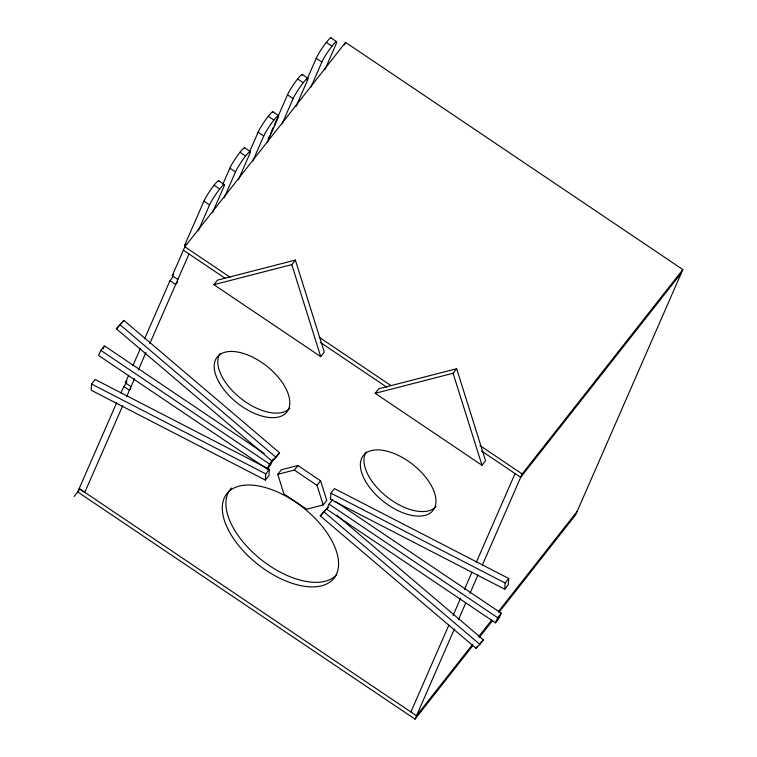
<?xml version="1.0" encoding="UTF-8"?>
<svg xmlns="http://www.w3.org/2000/svg" width="757" height="757" viewBox="0 0 757 757"><rect width="100%" height="100%" fill="white"/><g stroke="black" fill="none" stroke-linecap="round" stroke-linejoin="round"><path stroke-width="1.14" d="M91.559 384.026L91.133 390.205L265.376 480.07L268.943 475.528L269.378 469.349L95.136 379.484L91.559 384.026L265.802 473.891L265.376 480.07M330.923 493.157L330.497 499.336L504.73 589.201L508.307 584.659L508.732 578.48L334.49 488.615L330.923 493.157L505.165 583.022L504.73 589.201M264.24 453.49L104.419 345.845L100.851 350.387L98.618 355.497L267.259 469.085L270.836 464.543L273.059 459.442L269.492 463.984L267.259 469.085M103.075 348.911L103.974 346.867M218.792 181.254A13.645 1.58 -56 0 0 212.849 186.809A13.645 1.58 -56 0 0 203.936 201.135L184.594 245.41L186.023 243.593M116.729 402.61L79.144 488.644L84.765 492.428L122.729 405.676M120.959 392.93L123.779 386.477L126.637 382.843M130.989 386.628L125.369 382.843L128.652 375.311M132.882 365.64L140.405 348.428M144.625 338.748L170.003 280.677L173.571 276.135M177.867 279.475L172.246 275.69L184.878 246.773L345.561 42.383L682.852 269.568L575.689 514.76L499.005 612.309M198.239 230.838L209.557 204.92A13.645 1.58 -56 0 1 219.672 189.023A13.645 1.58 -56 0 1 223.845 186.752L212.518 212.67M126.58 396.715L134.566 378.585M138.351 369.918L145.931 352.573M149.782 343.612L189.013 253.964M222.785 184.358L229.863 168.158A13.645 1.58 -56 0 1 238.275 154.504A13.645 1.58 -56 0 1 244.719 147.918M224.157 197.861L235.484 171.943A13.645 1.58 -56 0 1 245.599 156.046A13.645 1.58 -56 0 1 249.763 153.775L238.446 179.693M249.649 151.618L258.137 132.182A13.645 1.58 -56 0 1 267.051 117.865A13.645 1.58 -56 0 1 273.003 112.31M252.914 160.806L263.758 135.967A13.645 1.58 -56 0 1 273.883 120.079A13.645 1.58 -56 0 1 278.046 117.808L267.193 142.638M268.148 139.127L269.568 135.881M270.504 133.724L273.334 127.242M274.28 125.085L287.49 94.852A13.645 1.58 -56 0 1 296.649 80.195A13.645 1.58 -56 0 1 302.298 75.227M282.257 123.476L293.11 98.637A13.645 1.58 -56 0 1 303.226 82.74A13.645 1.58 -56 0 1 307.399 80.469L296.072 106.387M306.803 79.882L316.237 58.289A13.645 1.58 -56 0 1 324.904 44.294A13.645 1.58 -56 0 1 331.112 38.2M311.004 86.913L321.857 62.074A13.645 1.58 -56 0 1 331.973 46.177A13.645 1.58 -56 0 1 336.136 43.906L324.819 69.824M344.444 44.937L345.561 42.383M335.55 501.579L501.248 613.189L499.014 618.299L495.447 622.841L326.806 509.253L329.04 504.143L332.607 499.601M410.9 711.977L448.778 625.282M453.036 615.536L460.616 598.191M464.401 589.523L471.98 572.188M476.238 562.432L515.063 473.579M472.737 644.207L416.501 715.744L79.211 488.558L77.725 491.965L415.016 719.15L454.37 629.058M458.638 619.302L465.735 603.045M469.993 593.289L478.046 574.875M482.304 565.119L522.169 473.958L682.852 269.568M495.447 622.841L497.68 617.731L501.248 613.189M116.398 328.812L123.902 320.448L279.579 452.8L276.012 457.342L272.075 461.164L116.398 328.812L123.902 320.448M172.246 275.69L173.703 273.835M177.763 281.736L175.624 284.462L170.003 280.677M125.369 382.843L126.826 380.989M130.829 388.445L129.4 390.262L123.779 386.477M213.909 284.689L217.477 280.147L295.362 260.077L324.289 352.09L320.713 356.632L213.909 284.689L291.795 264.619L295.362 260.077M74.148 496.507L79.182 490.11M272.075 461.164L279.579 452.8M265.802 473.891L269.378 469.349M277.753 474.327L281.32 469.785L297.889 465.517L320.608 480.818L326.759 500.386L323.182 504.928L306.623 509.206L283.903 493.895L277.753 474.327L294.312 470.059L297.889 465.517M375.188 393.318L378.755 388.786L456.651 368.716L485.568 460.72L482.001 465.262L375.188 393.318L453.074 373.258L456.651 368.716M323.182 504.928L317.032 485.36L320.608 480.818M320.287 515.886L327.79 507.531L320.287 515.886L475.964 648.238L479.9 644.425L483.468 639.883L336.789 515.176M326.806 509.253L328.235 507.436M681.357 272.974L520.655 477.345L481.461 450.945M505.165 583.022L508.732 578.48M478.585 636.779L491.728 620.049M498.305 611.694L577.184 511.353M415.016 719.15L472.709 645.759M479.285 637.394L492.428 620.674M475.964 648.238L477.393 646.421M480.326 642.93L483.468 639.883M330.97 37.869L336.591 41.654M326.352 42.392L331.973 46.177M316.237 58.289L321.857 62.074M302.223 74.432L307.844 78.217M297.605 78.955L303.226 82.74M287.49 94.852L293.11 98.637M272.87 111.762L278.491 115.547M268.252 116.294L273.883 120.079M258.137 132.182L263.758 135.967M244.596 147.738L250.217 151.523M239.978 152.261L245.599 156.046M229.863 168.158L235.484 171.943M218.669 180.715L224.29 184.5M214.051 185.238L219.672 189.023M203.936 201.135L209.557 204.92M184.878 246.773L229.977 277.147M319.208 337.253L390.782 385.464M480.004 445.561L522.169 473.958M183.393 250.179L225.548 278.576M320.211 342.334L386.789 387.187M294.312 470.059L317.032 485.36M100.851 350.387L269.492 463.984M329.04 504.143L497.68 617.731M120.335 324.99L276.012 457.342M324.223 512.073L479.9 644.425M453.074 373.258L482.001 465.262M291.795 264.619L320.713 356.632M289.884 408.099A44.351 23.599 38.2 0 1 241.218 398.75A44.351 23.599 38.2 0 1 220.022 353.566M436.041 506.547A44.351 23.599 38.2 0 1 387.376 497.198A44.351 23.599 38.2 0 1 366.18 452.014M336.619 574.8A68.234 36.308 38.2 0 1 259.225 558.06A68.234 36.308 38.2 0 1 231.424 488.01M219.331 382.805A44.351 23.599 38.2 0 0 284.802 414.06A44.351 23.599 38.2 0 0 251.892 356.802A44.351 23.599 38.2 0 0 219.331 382.805M365.489 481.253A44.351 23.599 38.2 0 0 430.96 512.508A44.351 23.599 38.2 0 0 398.05 455.25A44.351 23.599 38.2 0 0 365.489 481.253M228.377 529.938A68.234 36.308 38.2 0 0 328.898 582.748A68.234 36.308 38.2 0 0 284.074 495.163A68.234 36.308 38.2 0 0 228.377 529.938"/></g></svg>
